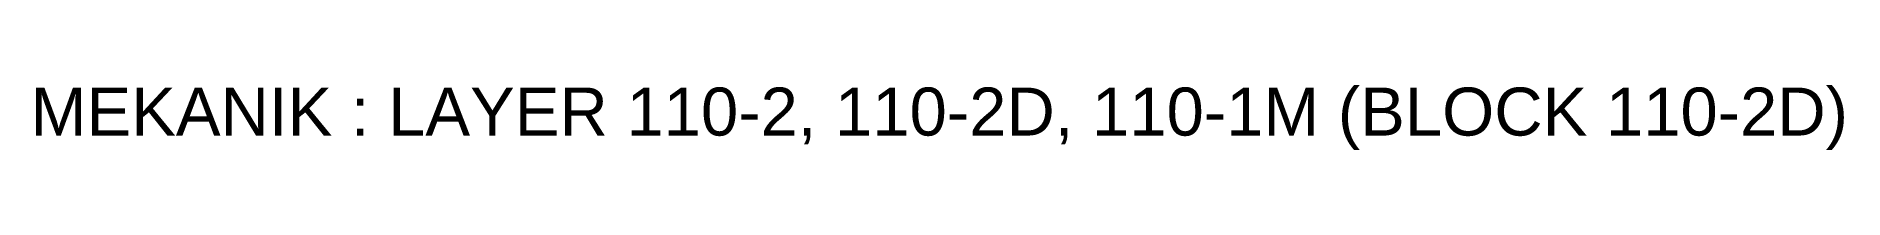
# Model space of a CAD drawing. Extents: x -7 to 144, y 186 to 192.
import ezdxf

# ---------------------------------------------------------------- set-up
doc = ezdxf.new("R2010")
doc.units = 0
doc.header["$MEASUREMENT"] = 0
doc.layers.add('README', color=10, linetype='CONTINUOUS')
doc.styles.get("Standard").update_dxf_attribs({"font": ''})
doc.styles.get('Standard').set_extended_font_data('Arial')

msp = doc.modelspace()

# ---------------------------------------------------------------- texts
at = {"layer": 'README'}
msp.add_text('MEKANIK : LAYER 110-2, 110-2D, 110-1M (BLOCK 110-2D)', height=4, dxfattribs=at).set_placement((-7.08, 187.39))

doc.saveas('drawing.dxf')
